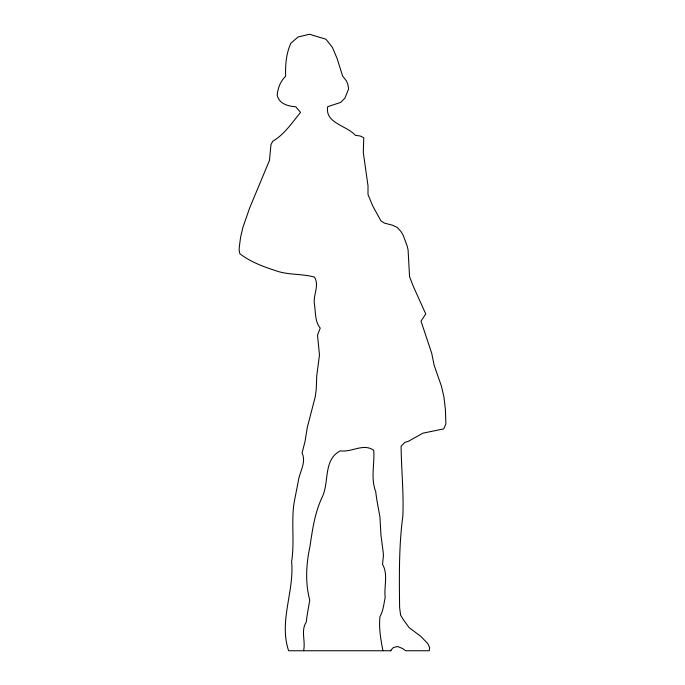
<?xml version="1.0" encoding="UTF-8"?>
<svg xmlns="http://www.w3.org/2000/svg" width="685" height="685" viewBox="0 0 685 685"><rect width="100%" height="100%" fill="white"/><g stroke="black" fill="none" stroke-linecap="round" stroke-linejoin="round"><path stroke-width="1.03" d="M303.558 650.75C305.844 641.211 300.492 630.739 306.298 622.014C307.06 614.633 308.541 607.407 309.774 600.111C304.996 582.498 306.221 563.841 310.022 546.116C312.48 529.419 314.852 512.577 322.215 497.096C329.468 482.291 322.977 459.678 340.385 450.807C351.67 452.631 363.418 442.835 373.727 450.31C374.781 464.062 370.474 478.019 375.722 491.624A182.159 182.159 0 0 0 377.709 504.811L379.952 517.004L380.946 535.165L383.189 552.093L383.437 555.818L382.513 564.329C388.395 574.193 383.831 586.685 385.175 597.5C383.805 604.007 383.292 610.643 379.952 616.663C378.762 628.094 380.757 639.559 382.941 650.75M390.399 650.75L393.387 647.513L397.617 646.52L402.592 648.507L405.58 650.75L429.221 650.75L429.718 647.762L427.731 643.532L420.761 636.314L409.065 627.606L403.345 619.642L400.605 615.164L399.612 607.449C399.252 576.933 398.798 546.313 402.849 516.01C403.833 492.755 401.35 469.567 401.102 446.329L404.835 442.347L408.32 441.354L423.005 433.143L443.657 428.913L445.892 423.938L445.396 409.253L443.906 396.812L441.414 386.109L434.196 365.456L431.713 353.263L421.01 321.162L425.736 313.944L413.295 286.33L409.561 276.62L408.072 249.742L407.07 245.761L403.097 235.066L400.853 231.333L397.12 227.351L392.145 225.108L384.431 223.122L380.946 220.878L372.734 205.954L368.008 194.506L368.008 185.798L363.281 152.447L363.778 137.771L360.293 136.024L355.318 135.279C346.61 125.406 324.793 123.249 327.695 106.663L340.633 102.433L344.863 98.203L348.596 88.999L347.852 84.264L346.353 80.787L342.628 76.052L337.148 58.636L332.422 47.436L325.949 39.225L309.526 34.25L298.086 36.99L290.868 43.206C286.142 53.558 285.268 65.092 285.636 76.3C280.43 81.155 277.759 88.262 277.177 95.215C279.215 103.974 287.974 106.192 295.757 106.774L300.569 112.383C292.067 122.581 284.455 134.517 272.699 141.256L270.96 144.732L269.462 160.41L249.563 208.189L242.841 227.6L240.598 237.301L239.356 246.514L239.108 249.999L239.853 253.724C250.196 261.704 262.612 266.439 274.942 270.404C287.734 275.293 301.546 273.461 314.509 277.117C319.792 285.859 312.634 295.355 314.509 304.739C315.657 312.591 314.912 321.727 320.229 328.132L317.489 335.102L319.484 355.01L316.744 375.911L316.247 389.345L315.254 396.812L307.291 427.423L305.048 441.354L302.068 453.05C306.332 461.776 300.321 470.826 298.583 479.423C297.11 487.746 295.303 495.983 293.848 504.314C291.313 523.212 294.644 542.623 291.613 561.546C294.464 591.335 278.675 621.192 288.625 650.75L391.178 650.75"/></g></svg>
